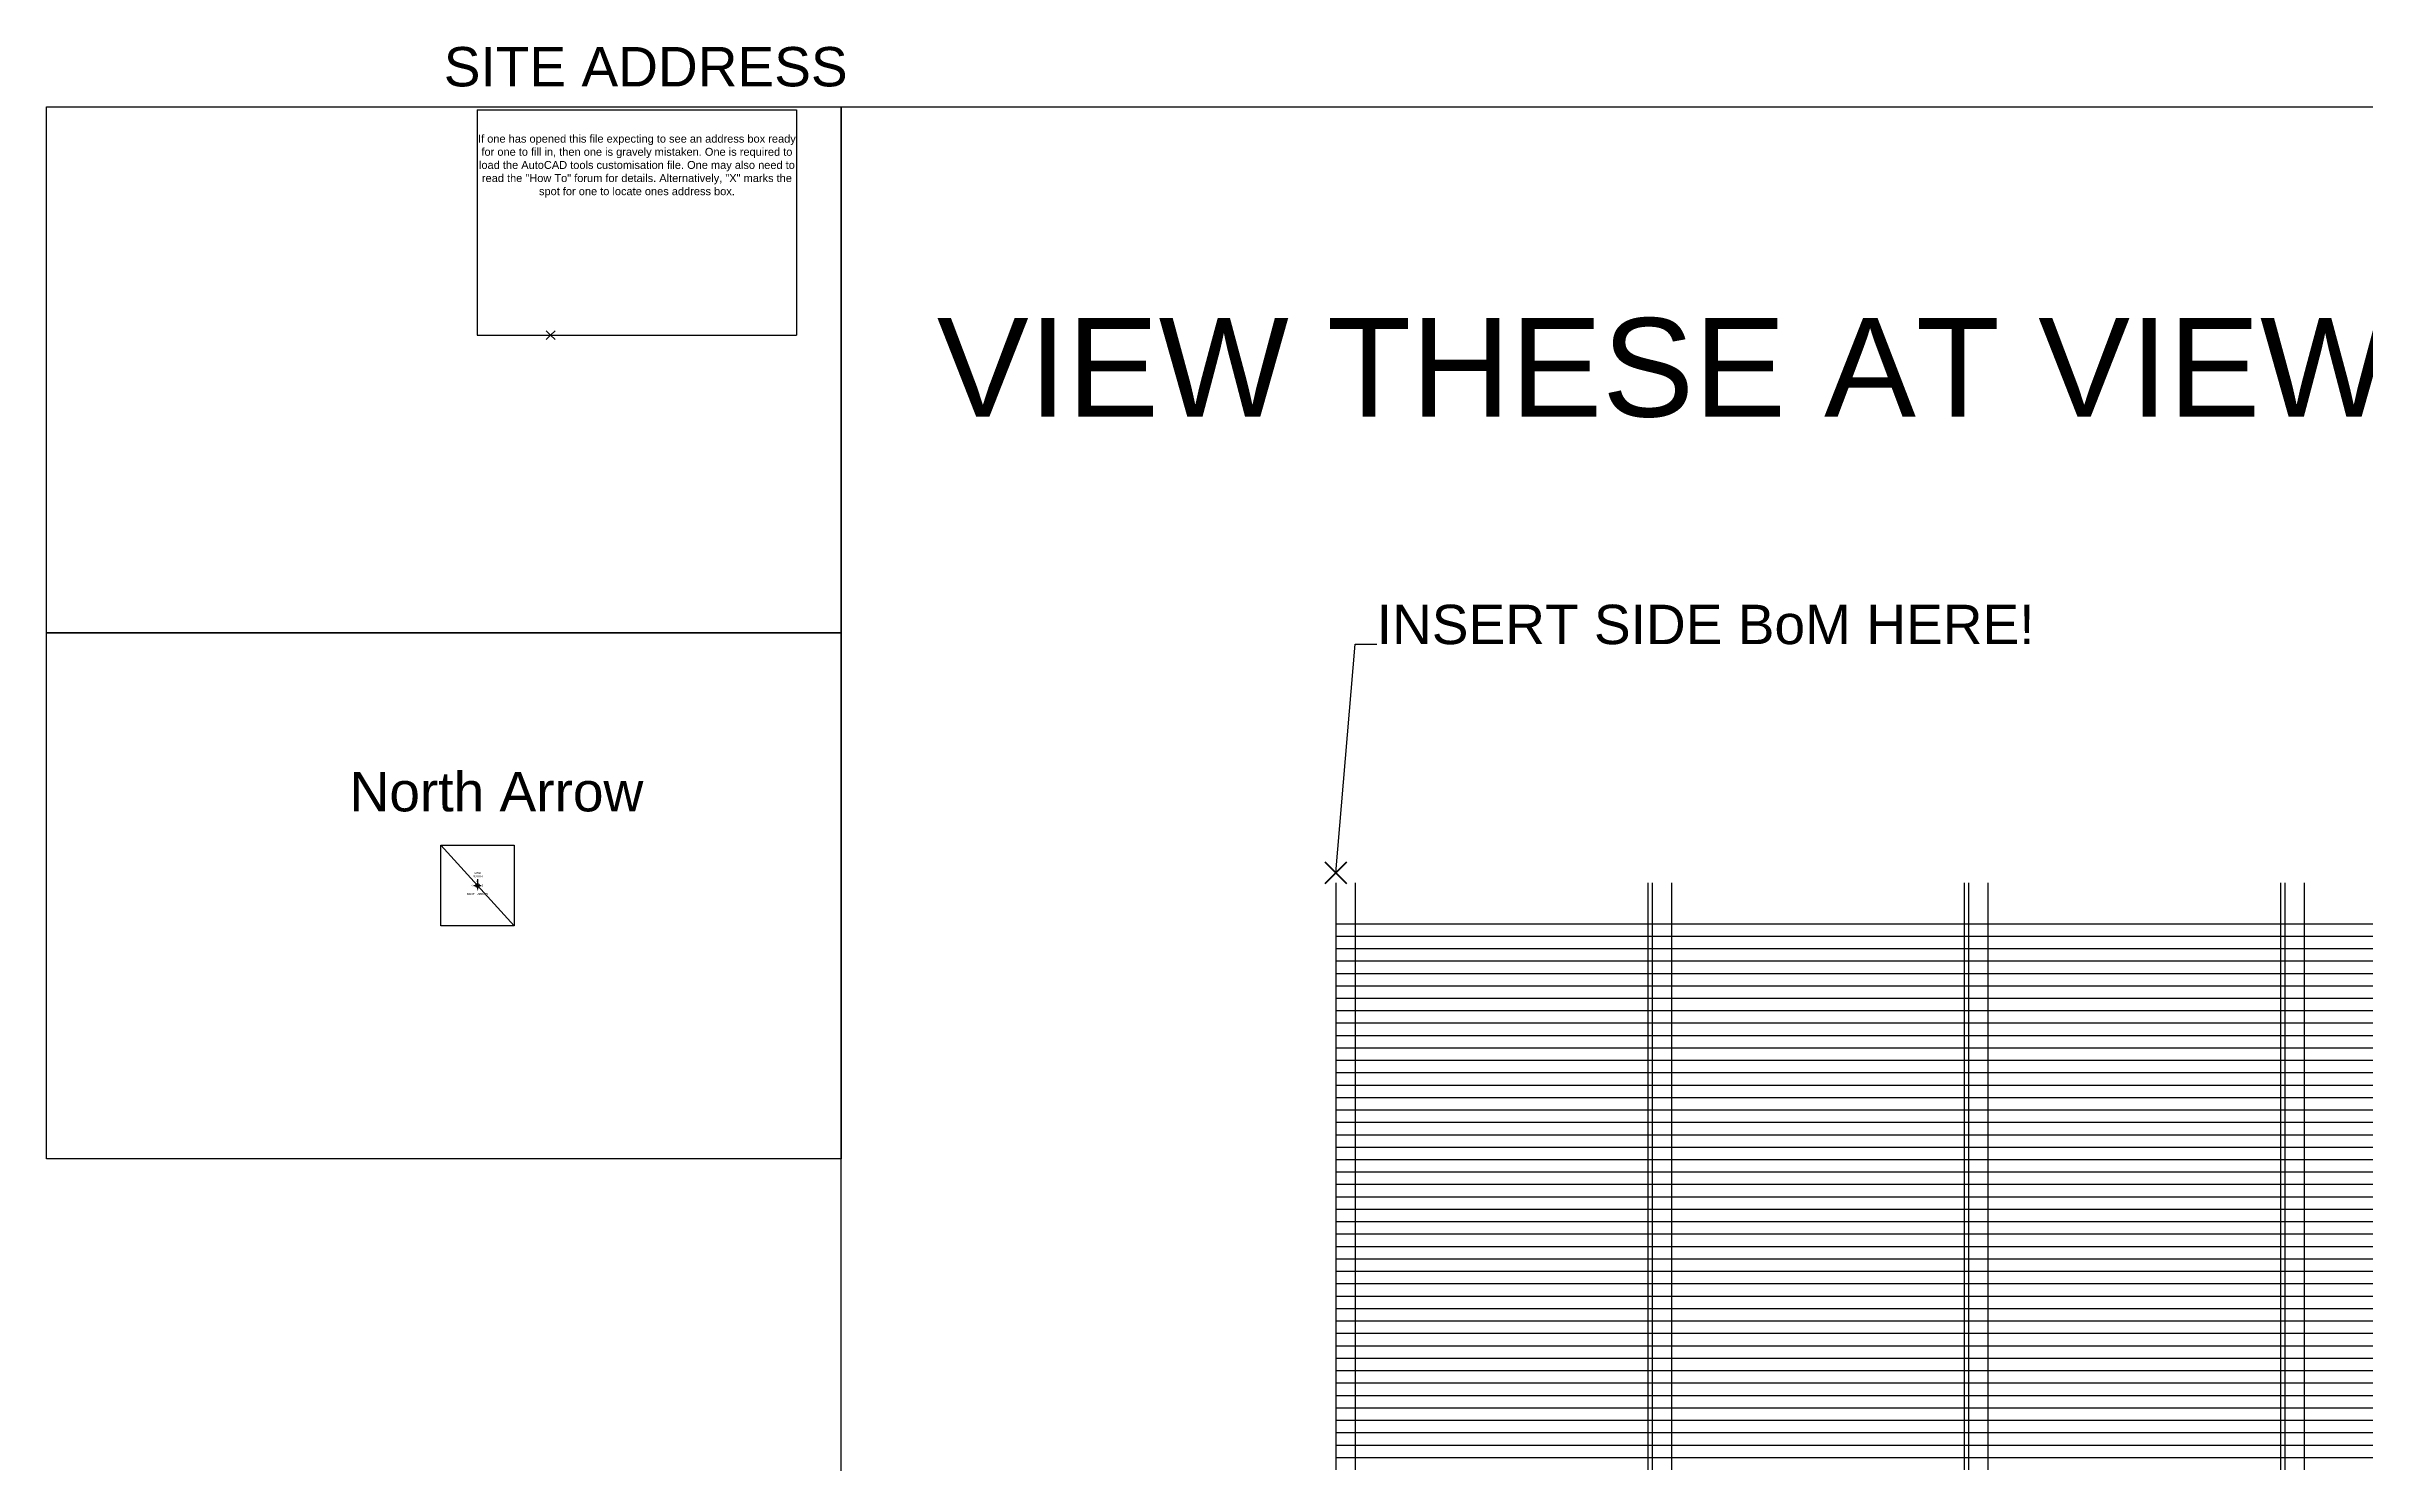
# Model space of a CAD drawing. Header units: millimetres. Extents: x 0 to 21838947, y -10538 to 10000000.
# Drawn here: x 21535588 to 21538530, y 404987 to 406785 of the extents above; entities that cross this region are included whole.
import ezdxf
from ezdxf.enums import TextEntityAlignment as Align

# ---------------------------------------------------------------- set-up
doc = ezdxf.new("R2010")
doc.units = ezdxf.units.MM
doc.layers.get('0').update_dxf_attribs({"lineweight": 30})
doc.layers.add('-00', color=7, linetype='Continuous', lineweight=30)
doc.layers.add('-02 VIEWPORTS', color=6, linetype='Continuous', lineweight=30, plot=False)
doc.styles.add('ARIAL', font='ARIAL.TTF')
doc.styles.add('TEXT-0', font='ARIAL.TTF', dxfattribs={"height": 250})

# ---------------------------------------------------------------- blocks, each defined once
blk = doc.blocks.new('*U22')
at = {"ltscale": 0.13}
blk.add_hatch(color=256, dxfattribs=at).paths.add_polyline_path([(-0.8, 5.5), (0, 7.9), (0.8, 5.5)])
for p, q in [((-4.7, 0), (4.7, 0)), ((-0.8, 5.5), (0.8, 5.5))]:
    blk.add_line(p, q)
blk.add_line((0, 7.9), (0, -4.7), dxfattribs=at)
blk.add_ellipse((0, 0), major_axis=(2.38, 0), ratio=1, start_param=-0.000378, end_param=6.282807, dxfattribs=at)
at = {"style": 'TEXT-0', "width": 1}
for s, height, p in [('W', 1.8, (-7.5, -0.9)), ('NORTH', 2.5, (-6.2, 10.5)), ('GRID', 2.5, (-4.4, 14.7)), ('E', 1.8, (5.4, -0.9)), ('NORTH ARROW', 2.5, (-13.5, -12.1)), ('S', 1.8, (-0.8, -7.2))]:
    blk.add_text(s, height=height, dxfattribs=at).set_placement(p)

msp = doc.modelspace()

# ---------------------------------------------------------------- linework, layer by layer
at = {"layer": '-00'}
for points in [[(21536596.1, 406708.6), (21536596.1, 406041.1), (21535587.9, 406041.1), (21535587.9, 406708.6)], [(21541372.7, 403179), (21536596.1, 403179), (21536596.1, 406708.6), (21541372.7, 406708.6)], [(21536596.1, 406041.1), (21536596.1, 405373.6), (21535587.9, 405373.6), (21535587.9, 406041.1)]]:
    msp.add_lwpolyline(points, close=True, dxfattribs=at)
at = {"layer": '-02 VIEWPORTS'}
for p, q in [((21536134.5, 406704.7), (21536539.5, 406704.7)), ((21536134.5, 406704.7), (21536134.5, 406418.7)), ((21536539.5, 406704.7), (21536539.5, 406418.7)), ((21536134.5, 406418.7), (21536539.5, 406418.7)), ((21536227.5, 406418.7), (21536222, 406424.3)), ((21536227.5, 406418.7), (21536222, 406413.2)), ((21536227.5, 406418.7), (21536233.1, 406424.3)), ((21536227.5, 406418.7), (21536233.1, 406413.2)), ((21536088.3, 405771.6), (21536181.3, 405669.4))]:
    msp.add_line(p, q, dxfattribs=at)
for points in [[(21537223.5, 405736.5), (21537248.1, 406026.7), (21537275.4, 406026.7)], [(21537223.5, 405723.8), (21537223.5, 405672), (21537223.5, 405656.3), (21537223.5, 405640.5), (21537223.5, 405624.8), (21537223.5, 405609), (21537223.5, 405593.3), (21537223.5, 405577.5), (21537223.5, 405561.8), (21537223.5, 405546), (21537223.5, 405530.3), (21537223.5, 405514.5), (21537223.5, 405498.8), (21537223.5, 405483), (21537223.5, 405467.3), (21537223.5, 405451.5), (21537223.5, 405435.8), (21537223.5, 405420), (21537223.5, 405404.3), (21537223.5, 405388.5), (21537223.5, 405372.8), (21537223.5, 405357), (21537223.5, 405341.3), (21537223.5, 405325.5), (21537223.5, 405309.8), (21537223.5, 405294), (21537223.5, 405278.3), (21537223.5, 405262.5), (21537223.5, 405246.8), (21537223.5, 405231), (21537223.5, 405215.3), (21537223.5, 405199.5), (21537223.5, 405183.8), (21537223.5, 405168), (21537223.5, 405152.3), (21537223.5, 405136.5), (21537223.5, 405120.8), (21537223.5, 405105), (21537223.5, 405089.3), (21537223.5, 405073.5), (21537223.5, 405057.8), (21537223.5, 405042), (21537223.5, 405026.3), (21537223.5, 405010.5), (21537223.5, 404994.8), (21537223.5, 404979)], [(21537248.2, 405723.8), (21537248.2, 405672), (21537248.2, 405656.3), (21537248.2, 405640.5), (21537248.2, 405624.8), (21537248.2, 405609), (21537248.2, 405593.3), (21537248.2, 405577.5), (21537248.2, 405561.8), (21537248.2, 405546), (21537248.2, 405530.3), (21537248.2, 405514.5), (21537248.2, 405498.8), (21537248.2, 405483), (21537248.2, 405467.3), (21537248.2, 405451.5), (21537248.2, 405435.8), (21537248.2, 405420), (21537248.2, 405404.3), (21537248.2, 405388.5), (21537248.2, 405372.8), (21537248.2, 405357), (21537248.2, 405341.3), (21537248.2, 405325.5), (21537248.2, 405309.8), (21537248.2, 405294), (21537248.2, 405278.3), (21537248.2, 405262.5), (21537248.2, 405246.8), (21537248.2, 405231), (21537248.2, 405215.3), (21537248.2, 405199.5), (21537248.2, 405183.8), (21537248.2, 405168), (21537248.2, 405152.3), (21537248.2, 405136.5), (21537248.2, 405120.8), (21537248.2, 405105), (21537248.2, 405089.3), (21537248.2, 405073.5), (21537248.2, 405057.8), (21537248.2, 405042), (21537248.2, 405026.3), (21537248.2, 405010.5), (21537248.2, 404994.8), (21537248.2, 404979)], [(21537619.5, 405723.8), (21537619.5, 405672), (21537619.5, 405656.3), (21537619.5, 405640.5), (21537619.5, 405624.8), (21537619.5, 405609), (21537619.5, 405593.3), (21537619.5, 405577.5), (21537619.5, 405561.8), (21537619.5, 405546), (21537619.5, 405530.3), (21537619.5, 405514.5), (21537619.5, 405498.8), (21537619.5, 405483), (21537619.5, 405467.3), (21537619.5, 405451.5), (21537619.5, 405435.8), (21537619.5, 405420), (21537619.5, 405404.3), (21537619.5, 405388.5), (21537619.5, 405372.8), (21537619.5, 405357), (21537619.5, 405341.3), (21537619.5, 405325.5), (21537619.5, 405309.8), (21537619.5, 405294), (21537619.5, 405278.3), (21537619.5, 405262.5), (21537619.5, 405246.8), (21537619.5, 405231), (21537619.5, 405215.3), (21537619.5, 405199.5), (21537619.5, 405183.8), (21537619.5, 405168), (21537619.5, 405152.3), (21537619.5, 405136.5), (21537619.5, 405120.8), (21537619.5, 405105), (21537619.5, 405089.3), (21537619.5, 405073.5), (21537619.5, 405057.8), (21537619.5, 405042), (21537619.5, 405026.3), (21537619.5, 405010.5), (21537619.5, 404994.8), (21537619.5, 404979)], [(21537624.7, 405723.8), (21537624.7, 405672), (21537624.7, 405656.3), (21537624.7, 405640.5), (21537624.7, 405624.8), (21537624.7, 405609), (21537624.7, 405593.3), (21537624.7, 405577.5), (21537624.7, 405561.8), (21537624.7, 405546), (21537624.7, 405530.3), (21537624.7, 405514.5), (21537624.7, 405498.8), (21537624.7, 405483), (21537624.7, 405467.3), (21537624.7, 405451.5), (21537624.7, 405435.8), (21537624.7, 405420), (21537624.7, 405404.3), (21537624.7, 405388.5), (21537624.7, 405372.8), (21537624.7, 405357), (21537624.7, 405341.3), (21537624.7, 405325.5), (21537624.7, 405309.8), (21537624.7, 405294), (21537624.7, 405278.3), (21537624.7, 405262.5), (21537624.7, 405246.8), (21537624.7, 405231), (21537624.7, 405215.3), (21537624.7, 405199.5), (21537624.7, 405183.8), (21537624.7, 405168), (21537624.7, 405152.3), (21537624.7, 405136.5), (21537624.7, 405120.8), (21537624.7, 405105), (21537624.7, 405089.3), (21537624.7, 405073.5), (21537624.7, 405057.8), (21537624.7, 405042), (21537624.7, 405026.3), (21537624.7, 405010.5), (21537624.7, 404994.8), (21537624.7, 404979)], [(21537649.5, 405723.8), (21537649.5, 405672), (21537649.5, 405656.3), (21537649.5, 405640.5), (21537649.5, 405624.8), (21537649.5, 405609), (21537649.5, 405593.3), (21537649.5, 405577.5), (21537649.5, 405561.8), (21537649.5, 405546), (21537649.5, 405530.3), (21537649.5, 405514.5), (21537649.5, 405498.8), (21537649.5, 405483), (21537649.5, 405467.3), (21537649.5, 405451.5), (21537649.5, 405435.8), (21537649.5, 405420), (21537649.5, 405404.3), (21537649.5, 405388.5), (21537649.5, 405372.8), (21537649.5, 405357), (21537649.5, 405341.3), (21537649.5, 405325.5), (21537649.5, 405309.8), (21537649.5, 405294), (21537649.5, 405278.3), (21537649.5, 405262.5), (21537649.5, 405246.8), (21537649.5, 405231), (21537649.5, 405215.3), (21537649.5, 405199.5), (21537649.5, 405183.8), (21537649.5, 405168), (21537649.5, 405152.3), (21537649.5, 405136.5), (21537649.5, 405120.8), (21537649.5, 405105), (21537649.5, 405089.3), (21537649.5, 405073.5), (21537649.5, 405057.8), (21537649.5, 405042), (21537649.5, 405026.3), (21537649.5, 405010.5), (21537649.5, 404994.8), (21537649.5, 404979)], [(21538020.7, 405723.8), (21538020.7, 405672), (21538020.7, 405656.3), (21538020.7, 405640.5), (21538020.7, 405624.8), (21538020.7, 405609), (21538020.7, 405593.3), (21538020.7, 405577.5), (21538020.7, 405561.8), (21538020.7, 405546), (21538020.7, 405530.3), (21538020.7, 405514.5), (21538020.7, 405498.8), (21538020.7, 405483), (21538020.7, 405467.3), (21538020.7, 405451.5), (21538020.7, 405435.8), (21538020.7, 405420), (21538020.7, 405404.3), (21538020.7, 405388.5), (21538020.7, 405372.8), (21538020.7, 405357), (21538020.7, 405341.3), (21538020.7, 405325.5), (21538020.7, 405309.8), (21538020.7, 405294), (21538020.7, 405278.3), (21538020.7, 405262.5), (21538020.7, 405246.8), (21538020.7, 405231), (21538020.7, 405215.3), (21538020.7, 405199.5), (21538020.7, 405183.8), (21538020.7, 405168), (21538020.7, 405152.3), (21538020.7, 405136.5), (21538020.7, 405120.8), (21538020.7, 405105), (21538020.7, 405089.3), (21538020.7, 405073.5), (21538020.7, 405057.8), (21538020.7, 405042), (21538020.7, 405026.3), (21538020.7, 405010.5), (21538020.7, 404994.8), (21538020.7, 404979)], [(21538026, 405723.8), (21538026, 405672), (21538026, 405656.3), (21538026, 405640.5), (21538026, 405624.8), (21538026, 405609), (21538026, 405593.3), (21538026, 405577.5), (21538026, 405561.8), (21538026, 405546), (21538026, 405530.3), (21538026, 405514.5), (21538026, 405498.8), (21538026, 405483), (21538026, 405467.3), (21538026, 405451.5), (21538026, 405435.8), (21538026, 405420), (21538026, 405404.3), (21538026, 405388.5), (21538026, 405372.8), (21538026, 405357), (21538026, 405341.3), (21538026, 405325.5), (21538026, 405309.8), (21538026, 405294), (21538026, 405278.3), (21538026, 405262.5), (21538026, 405246.8), (21538026, 405231), (21538026, 405215.3), (21538026, 405199.5), (21538026, 405183.8), (21538026, 405168), (21538026, 405152.3), (21538026, 405136.5), (21538026, 405120.8), (21538026, 405105), (21538026, 405089.3), (21538026, 405073.5), (21538026, 405057.8), (21538026, 405042), (21538026, 405026.3), (21538026, 405010.5), (21538026, 404994.8), (21538026, 404979)], [(21538050.7, 405723.8), (21538050.7, 405672), (21538050.7, 405656.3), (21538050.7, 405640.5), (21538050.7, 405624.8), (21538050.7, 405609), (21538050.7, 405593.3), (21538050.7, 405577.5), (21538050.7, 405561.8), (21538050.7, 405546), (21538050.7, 405530.3), (21538050.7, 405514.5), (21538050.7, 405498.8), (21538050.7, 405483), (21538050.7, 405467.3), (21538050.7, 405451.5), (21538050.7, 405435.8), (21538050.7, 405420), (21538050.7, 405404.3), (21538050.7, 405388.5), (21538050.7, 405372.8), (21538050.7, 405357), (21538050.7, 405341.3), (21538050.7, 405325.5), (21538050.7, 405309.8), (21538050.7, 405294), (21538050.7, 405278.3), (21538050.7, 405262.5), (21538050.7, 405246.8), (21538050.7, 405231), (21538050.7, 405215.3), (21538050.7, 405199.5), (21538050.7, 405183.8), (21538050.7, 405168), (21538050.7, 405152.3), (21538050.7, 405136.5), (21538050.7, 405120.8), (21538050.7, 405105), (21538050.7, 405089.3), (21538050.7, 405073.5), (21538050.7, 405057.8), (21538050.7, 405042), (21538050.7, 405026.3), (21538050.7, 405010.5), (21538050.7, 404994.8), (21538050.7, 404979)], [(21538422, 405723.8), (21538422, 405672), (21538422, 405656.3), (21538422, 405640.5), (21538422, 405624.8), (21538422, 405609), (21538422, 405593.3), (21538422, 405577.5), (21538422, 405561.8), (21538422, 405546), (21538422, 405530.3), (21538422, 405514.5), (21538422, 405498.8), (21538422, 405483), (21538422, 405467.3), (21538422, 405451.5), (21538422, 405435.8), (21538422, 405420), (21538422, 405404.3), (21538422, 405388.5), (21538422, 405372.8), (21538422, 405357), (21538422, 405341.3), (21538422, 405325.5), (21538422, 405309.8), (21538422, 405294), (21538422, 405278.3), (21538422, 405262.5), (21538422, 405246.8), (21538422, 405231), (21538422, 405215.3), (21538422, 405199.5), (21538422, 405183.8), (21538422, 405168), (21538422, 405152.3), (21538422, 405136.5), (21538422, 405120.8), (21538422, 405105), (21538422, 405089.3), (21538422, 405073.5), (21538422, 405057.8), (21538422, 405042), (21538422, 405026.3), (21538422, 405010.5), (21538422, 404994.8), (21538422, 404979)], [(21538427.2, 405723.8), (21538427.2, 405672), (21538427.2, 405656.3), (21538427.2, 405640.5), (21538427.2, 405624.8), (21538427.2, 405609), (21538427.2, 405593.3), (21538427.2, 405577.5), (21538427.2, 405561.8), (21538427.2, 405546), (21538427.2, 405530.3), (21538427.2, 405514.5), (21538427.2, 405498.8), (21538427.2, 405483), (21538427.2, 405467.3), (21538427.2, 405451.5), (21538427.2, 405435.8), (21538427.2, 405420), (21538427.2, 405404.3), (21538427.2, 405388.5), (21538427.2, 405372.8), (21538427.2, 405357), (21538427.2, 405341.3), (21538427.2, 405325.5), (21538427.2, 405309.8), (21538427.2, 405294), (21538427.2, 405278.3), (21538427.2, 405262.5), (21538427.2, 405246.8), (21538427.2, 405231), (21538427.2, 405215.3), (21538427.2, 405199.5), (21538427.2, 405183.8), (21538427.2, 405168), (21538427.2, 405152.3), (21538427.2, 405136.5), (21538427.2, 405120.8), (21538427.2, 405105), (21538427.2, 405089.3), (21538427.2, 405073.5), (21538427.2, 405057.8), (21538427.2, 405042), (21538427.2, 405026.3), (21538427.2, 405010.5), (21538427.2, 404994.8), (21538427.2, 404979)], [(21538452, 405723.8), (21538452, 405672), (21538452, 405656.3), (21538452, 405640.5), (21538452, 405624.8), (21538452, 405609), (21538452, 405593.3), (21538452, 405577.5), (21538452, 405561.8), (21538452, 405546), (21538452, 405530.3), (21538452, 405514.5), (21538452, 405498.8), (21538452, 405483), (21538452, 405467.3), (21538452, 405451.5), (21538452, 405435.8), (21538452, 405420), (21538452, 405404.3), (21538452, 405388.5), (21538452, 405372.8), (21538452, 405357), (21538452, 405341.3), (21538452, 405325.5), (21538452, 405309.8), (21538452, 405294), (21538452, 405278.3), (21538452, 405262.5), (21538452, 405246.8), (21538452, 405231), (21538452, 405215.3), (21538452, 405199.5), (21538452, 405183.8), (21538452, 405168), (21538452, 405152.3), (21538452, 405136.5), (21538452, 405120.8), (21538452, 405105), (21538452, 405089.3), (21538452, 405073.5), (21538452, 405057.8), (21538452, 405042), (21538452, 405026.3), (21538452, 405010.5), (21538452, 404994.8), (21538452, 404979)], [(21537223.5, 405672), (21537266.8, 405672), (21537449.6, 405672), (21541230.7, 405672)], [(21537223.5, 405656.3), (21537266.8, 405656.3), (21537449.6, 405656.3), (21541230.7, 405656.3)], [(21537223.5, 405640.5), (21537266.8, 405640.5), (21537449.6, 405640.5), (21541230.7, 405640.5)], [(21537223.5, 405624.8), (21537266.8, 405624.8), (21537449.6, 405624.8), (21541230.7, 405624.8)], [(21537223.5, 405609), (21537266.8, 405609), (21537449.6, 405609), (21541230.7, 405609)], [(21537223.5, 405593.3), (21537266.8, 405593.3), (21537449.6, 405593.3), (21541230.7, 405593.3)], [(21537223.5, 405577.5), (21537266.8, 405577.5), (21537449.6, 405577.5), (21541230.7, 405577.5)], [(21537223.5, 405561.8), (21537266.8, 405561.8), (21537449.6, 405561.8), (21541230.7, 405561.8)], [(21537223.5, 405546), (21537266.8, 405546), (21537449.6, 405546), (21541230.7, 405546)], [(21537223.5, 405530.3), (21537266.8, 405530.3), (21537449.6, 405530.3), (21541230.7, 405530.3)], [(21537223.5, 405514.5), (21537266.8, 405514.5), (21537449.6, 405514.5), (21541230.7, 405514.5)], [(21537223.5, 405498.8), (21537266.8, 405498.8), (21537449.6, 405498.8), (21541230.7, 405498.8)], [(21537223.5, 405483), (21537266.8, 405483), (21537449.6, 405483), (21541230.7, 405483)], [(21537223.5, 405467.3), (21537266.8, 405467.3), (21537449.6, 405467.3), (21541230.7, 405467.3)], [(21537223.5, 405451.5), (21537266.8, 405451.5), (21537449.6, 405451.5), (21541230.7, 405451.5)], [(21537223.5, 405435.8), (21537266.8, 405435.8), (21537449.6, 405435.8), (21541230.7, 405435.8)], [(21537223.5, 405420), (21537266.8, 405420), (21537449.6, 405420), (21541230.7, 405420)], [(21537223.5, 405404.3), (21537266.8, 405404.3), (21537449.6, 405404.3), (21541230.7, 405404.3)], [(21537223.5, 405388.5), (21537266.8, 405388.5), (21537449.6, 405388.5), (21541230.7, 405388.5)], [(21537223.5, 405372.8), (21537266.8, 405372.8), (21537449.6, 405372.8), (21541230.7, 405372.8)], [(21537223.5, 405357), (21537266.8, 405357), (21537449.6, 405357), (21541230.7, 405357)], [(21537223.5, 405341.3), (21537266.8, 405341.3), (21537449.6, 405341.3), (21541230.7, 405341.3)], [(21537223.5, 405325.5), (21537266.8, 405325.5), (21537449.6, 405325.5), (21541230.7, 405325.5)], [(21537223.5, 405309.8), (21537266.8, 405309.8), (21537449.6, 405309.8), (21541230.7, 405309.8)], [(21537223.5, 405294), (21537266.8, 405294), (21537449.6, 405294), (21541230.7, 405294)], [(21537223.5, 405278.3), (21537266.8, 405278.3), (21537449.6, 405278.3), (21541230.7, 405278.3)], [(21537223.5, 405262.5), (21537266.8, 405262.5), (21537449.6, 405262.5), (21541230.7, 405262.5)], [(21537223.5, 405246.8), (21537266.8, 405246.8), (21537449.6, 405246.8), (21541230.7, 405246.8)], [(21537223.5, 405231), (21537266.8, 405231), (21537449.6, 405231), (21541230.7, 405231)], [(21537223.5, 405215.3), (21537266.8, 405215.3), (21537449.6, 405215.3), (21541230.7, 405215.3)], [(21537223.5, 405199.5), (21537266.8, 405199.5), (21537449.6, 405199.5), (21541230.7, 405199.5)], [(21537223.5, 405183.8), (21537266.8, 405183.8), (21537449.6, 405183.8), (21541230.7, 405183.8)], [(21537223.5, 405168), (21537266.8, 405168), (21537449.6, 405168), (21541230.7, 405168)], [(21537223.5, 405152.3), (21537266.8, 405152.3), (21537449.6, 405152.3), (21541230.7, 405152.3)], [(21537223.5, 405136.5), (21537266.8, 405136.5), (21537449.6, 405136.5), (21541230.7, 405136.5)], [(21537223.5, 405120.8), (21537266.8, 405120.8), (21537449.6, 405120.8), (21541230.7, 405120.8)], [(21537223.5, 405105), (21537266.8, 405105), (21537449.6, 405105), (21541230.7, 405105)], [(21537223.5, 405089.3), (21537266.8, 405089.3), (21537449.6, 405089.3), (21541230.7, 405089.3)], [(21537223.5, 405073.5), (21537266.8, 405073.5), (21537449.6, 405073.5), (21541230.7, 405073.5)], [(21537223.5, 405057.8), (21537266.8, 405057.8), (21537449.6, 405057.8), (21541230.7, 405057.8)], [(21537223.5, 405042), (21537266.8, 405042), (21537449.6, 405042), (21541230.7, 405042)], [(21537223.5, 405026.3), (21537266.8, 405026.3), (21537449.6, 405026.3), (21541230.7, 405026.3)], [(21537223.5, 405010.5), (21537266.8, 405010.5), (21537449.6, 405010.5), (21541230.7, 405010.5)], [(21537223.5, 404994.8), (21537266.8, 404994.8), (21537449.6, 404994.8), (21541230.7, 404994.8)]]:
    msp.add_lwpolyline(points, dxfattribs=at)
msp.add_lwpolyline([(21536088.3, 405771.6), (21536181.3, 405771.6), (21536181.3, 405669.4), (21536088.3, 405669.4)], close=True, dxfattribs=at)
at = {"layer": '-02 VIEWPORTS', "const_width": 2}
for points in [[(21537209.7, 405750.3), (21537237.3, 405722.7)], [(21537209.7, 405722.7), (21537237.3, 405750.3)]]:
    msp.add_lwpolyline(points, dxfattribs=at)

# ---------------------------------------------------------------- block references
at = {"layer": '-00'}
msp.add_blockref('*U22', (21536134.8, 405720.5), dxfattribs=at)

# ---------------------------------------------------------------- texts
at = {"layer": '-02 VIEWPORTS', "style": 'ARIAL'}
for s, height, p in [('VIEW THESE AT VIEWPORT SCALE OF 1:4', 125, (21536717.5, 406377.9)), ('INSERT SIDE BoM HERE!', 50, (21537275.4, 406051.7)), ('North Arrow', 50, (21535972.5, 405839.5))]:
    msp.add_text(s, height=height, dxfattribs=at).set_placement(p, align=Align.MIDDLE_LEFT)
at = {"layer": '-02 VIEWPORTS', "insert": (21536337, 406633.2), "char_height": 10, "width": 405, "attachment_point": 5, "style": 'ARIAL'}
msp.add_mtext('If one has opened this file expecting to see an address box ready for one to fill in, then one is gravely mistaken. One is required to load the AutoCAD tools customisation file. One may also need to read the "How To" forum for details. Alternatively, "X" marks the spot for one to locate ones address box.', dxfattribs=at)
at = {"style": 'ARIAL'}
msp.add_text('SITE ADDRESS', height=50, dxfattribs=at).set_placement((21536092, 406759.4), align=Align.MIDDLE_LEFT)

doc.saveas('drawing.dxf')
